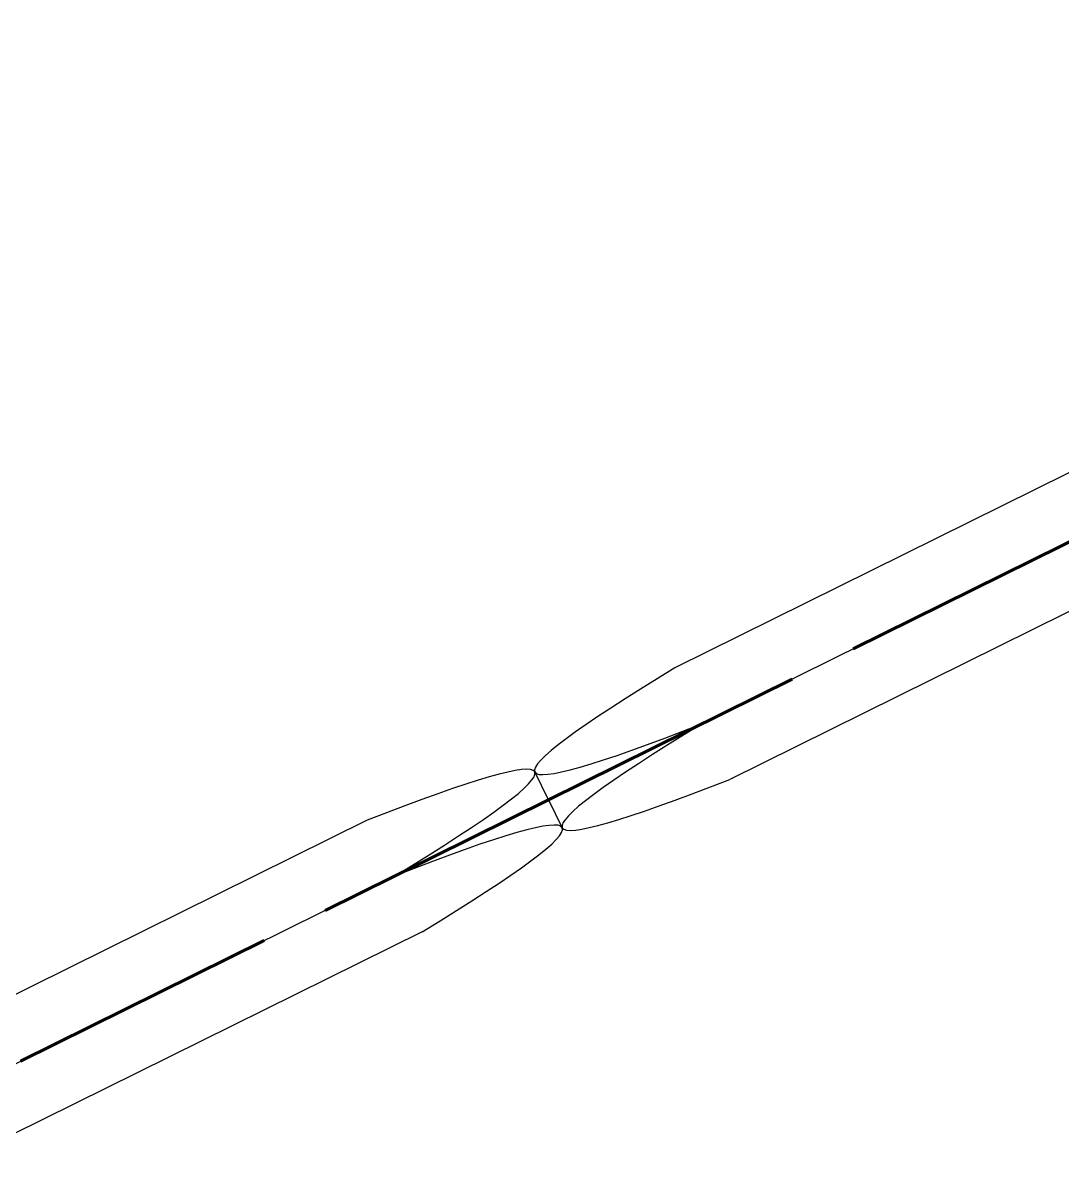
# Model space of a CAD drawing. Header units: millimetres. Extents: x -281317 to 3636, y -109880 to 77184.
# Drawn here: x -272582 to -270725, y -103305 to -101280 of the extents above; entities that cross this region are included whole.
import ezdxf

# ---------------------------------------------------------------- set-up
doc = ezdxf.new("R2010")
doc.units = ezdxf.units.MM
doc.linetypes.add('ACAD_ISO02W100', pattern=[15, 12, -3])
doc.layers.add('1', color=131, linetype='ACAD_ISO02W100', lineweight=106)

# ---------------------------------------------------------------- blocks, each defined once
blk = doc.blocks.new('19je0411-assignment2')
for p, q in [((3550.31231, 1430.03982), (3550.31231, 1434.03982)), ((3550.31231, 1428.53982), (3543.38731, 1428.53982)), ((3550.31231, 1428.53982), (3557.23731, 1428.53982)), ((3550.31231, 1414.59942), (3550.31231, 1427.03982))]:
    blk.add_line(p, q)
for points in [[(3536.46231, 1430.03982), (3536.46231, 1434.03982)], [(3564.16231, 1430.03982), (3564.16231, 1434.03982)], [(3536.46231, 1414.59942), (3536.46231, 1427.03982)], [(3564.16231, 1414.59942), (3564.16231, 1427.03982)]]:
    blk.add_lwpolyline(points)
for centre, start, end in [((3543.38731, 1445.27503), 245.55634, 294.44366), ((3557.23731, 1445.27503), 245.55634, 294.44366), ((3543.38731, 1411.80461), 65.55634, 114.44366), ((3557.23731, 1411.80461), 65.55634, 114.44366)]:
    blk.add_arc(centre, 16.73521, start, end)
at = {"layer": '1'}
for p, q in [((3550.31231, 1439.62714), (3550.31231, 1430.03982)), ((3550.31231, 1430.03982), (3550.31231, 1428.53982)), ((3550.31231, 1428.53982), (3550.31231, 1294.59942))]:
    blk.add_line(p, q, dxfattribs=at)

msp = doc.modelspace()

# ---------------------------------------------------------------- block references
at = {"xscale": -8.018317935181585, "yscale": -204.5053221976782, "zscale": 8.018317935181585, "rotation": 296.3378531202809}
msp.add_blockref('19je0411-assignment2', (2804.99485, 1432.52827), dxfattribs=at)

doc.saveas('drawing.dxf')
